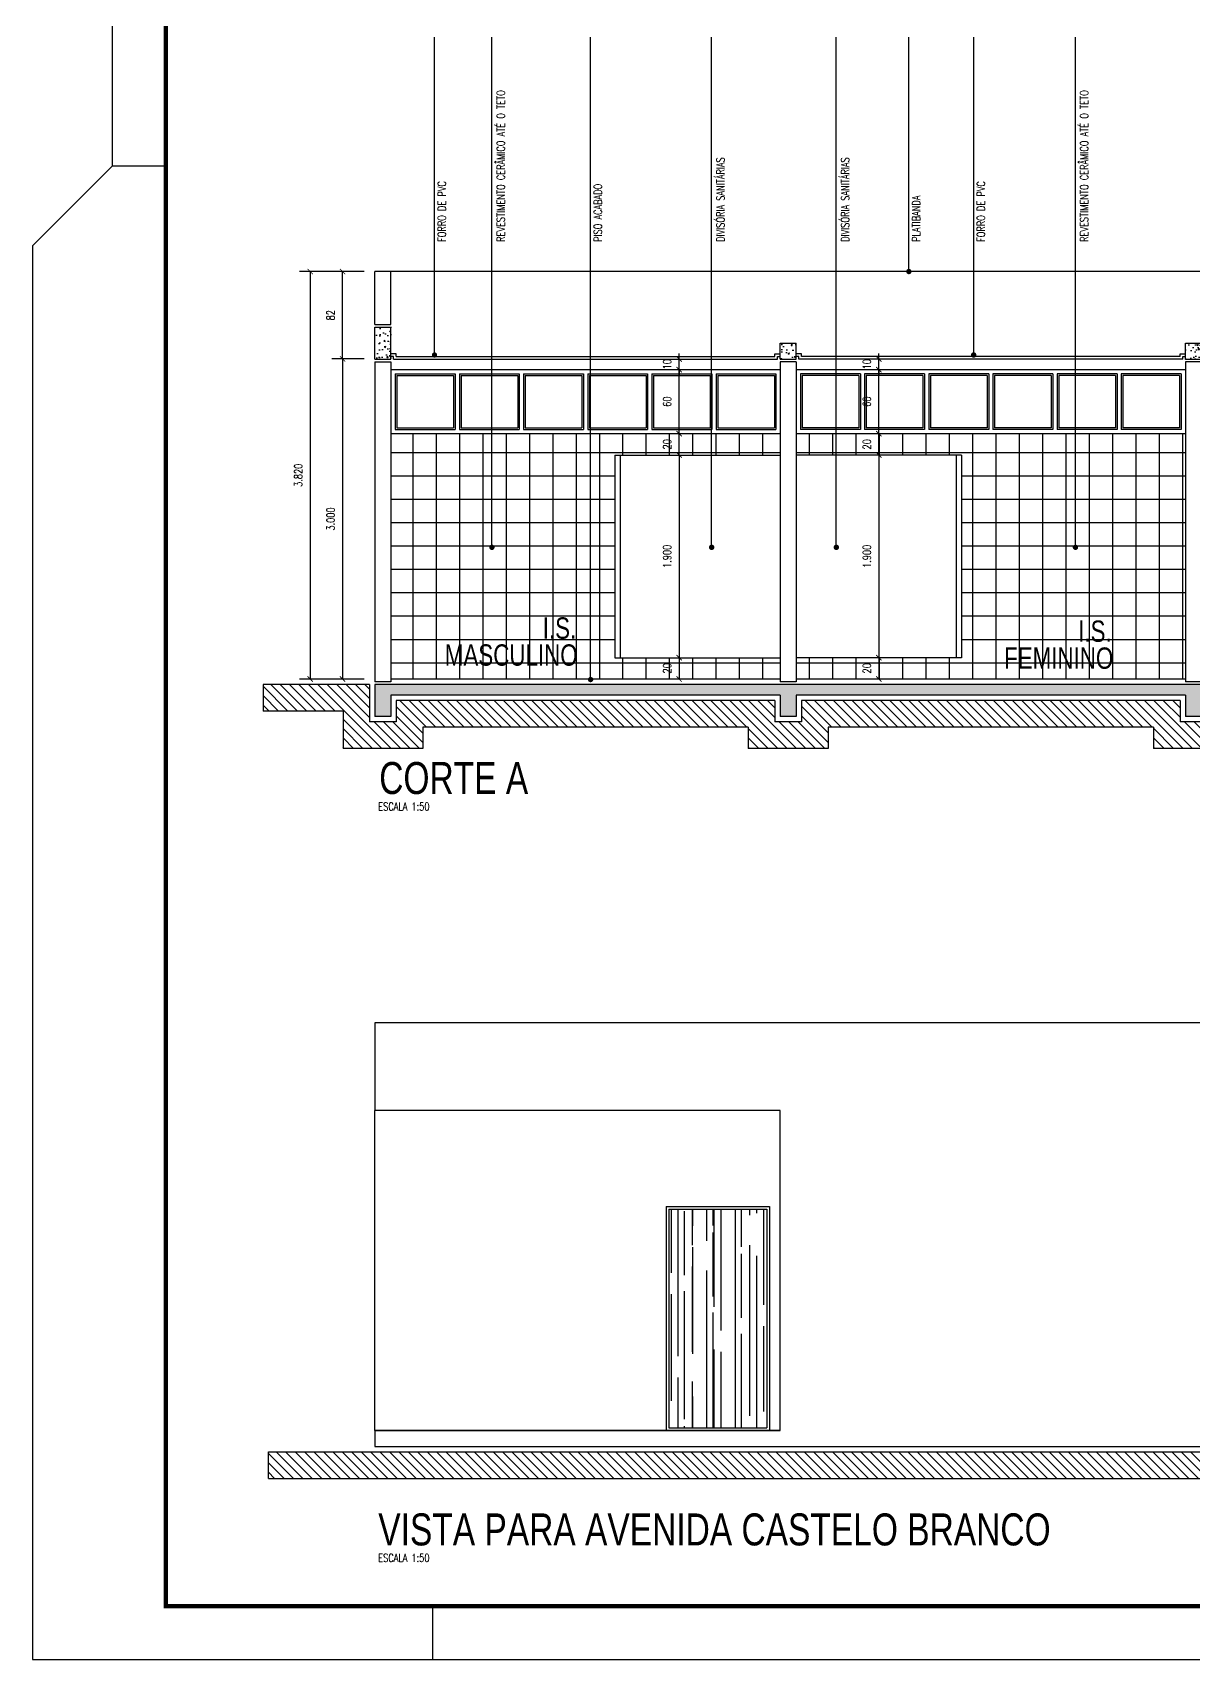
# Model space of a CAD drawing. Extents: x 231.8 to 328.5, y 64.7 to 125.7.
# Drawn here: x 231.82 to 242.7, y 97.18 to 112.43 of the extents above; entities that cross this region are included whole.
import ezdxf

# ---------------------------------------------------------------- set-up
doc = ezdxf.new("R2010")
doc.units = 0
doc.header["$LTSCALE"] = 0.1
doc.header["$MEASUREMENT"] = 0
doc.header["$PDMODE"] = 3
doc.layers.get('0').update_dxf_attribs({"linetype": 'CONTINUOUS'})
doc.layers.get('DEFPOINTS').update_dxf_attribs({"linetype": 'CONTINUOUS'})
for name, color, linetype in [('ALVENARIA', 5, 'CONTINUOUS'), ('ATERRO', 250, 'CONTINUOUS'), ('CONTRAPISO', 64, 'CONTINUOUS'), ('CONTRAPISO1', 7, 'CONTINUOUS'), ('COTAS', 1, 'CONTINUOUS'), ('DIVISÓRIA', 3, 'CONTINUOUS'), ('ELEVAÇÃO', 70, 'CONTINUOUS'), ('ESQUADRIA', 250, 'CONTINUOUS'), ('FORRO_PVC', 251, 'CONTINUOUS'), ('INDIC', 1, 'CONTINUOUS'), ('PISO', 250, 'CONTINUOUS'), ('PISO1', 40, 'CONTINUOUS'), ('PORTA', 12, 'CONTINUOUS'), ('PRANCHA', 15, 'CONTINUOUS'), ('TEXTO_AMBIENTE', 250, 'CONTINUOUS'), ('TEXTO_PISO_ÁREA', 1, 'CONTINUOUS'), ('VIDRO', 140, 'CONTINUOUS'), ('VISTA_CORTE', 2, 'CONTINUOUS')]:
    doc.layers.add(name, color=color, linetype=linetype)
doc.styles.add('STYLE1', font='romans.shx', dxfattribs={"width": 0.75, "height": 0.075})
doc.styles.add('STYLE3', font='arial.ttf', dxfattribs={"width": 0.75, "height": 0.2})
doc.dimstyles.get("Standard").update_dxf_attribs({"dimtxt": 0.18, "dimasz": 0.18, "dimexe": 0.18, "dimexo": 0.0625, "dimgap": 0.09, "dimtad": 0, "dimtih": 1, "dimtoh": 1, "dimdec": 4, "dimzin": 0, "dimdsep": 46, "dimtxsty": 'Standard', "dimcen": 0.09, "dimadec": 0, "dimazin": 0, "dimtfac": 1, "dimtdec": 4, "dimtofl": 0, "dimtmove": 0, "dimatfit": 3, "dimfxl": 1, "dimtolj": 1, "dimtzin": 0, "dimarcsym": 0})
pattern_1 = [(90, (465.7295, 14.64419), (0.21875, 4e-17), []), (7e-15, (465.7295, 14.64419), (4e-17, -0.21875), [])]
pattern_2 = [(50, (0, 0), (0.143452037, -0.012550427), [0.015, -0.165]), (355, (0, 0), (-0.02775027, 0.15043843), [0.012, -0.132]), (100.4514, (0.01195, -0.00105), (0.115701876, 0.13788791), [0.01274804, -0.14022842]), (46.1842, (0, 0.04), (0.21344821, -0.0331038), [0.0225, -0.2475]), (96.6356, (0.01779, 0.03724), (0.18693254, 0.19482357), [0.01912206, -0.2103426]), (351.1842, (0, 0.04), (0.18693239, 0.19482372), [0.018, -0.198]), (21, (0.02, 0.03), (0.11938141, -0.08052378), [0.015, -0.165]), (326, (0.02, 0.03), (0.04866307, 0.14503001), [0.012, -0.132]), (71.4514, (0.02995, 0.02329), (0.168044526, 0.0645061), [0.01274804, -0.14022842]), (37.5, (0, 0), (0.002431971, 0.066578771), [0, -0.1304, 0, -0.134, 0, -0.1325]), (7.5, (0, 0), (0.052613907, 0.078882342), [0, -0.0764, 0, -0.1274, 0, -0.0505]), (327.5, (-0.0446, 0), (0.106764487, -0.004510974), [0, -0.05, 0, -0.156, 0, -0.207]), (317.5, (-0.0646, 0), (0.116637234, 0.020020996), [0, -0.065, 0, -0.1036, 0, -0.147])]

# ---------------------------------------------------------------- blocks, each defined once
blk = doc.blocks.new('_ARCHTICK')
at = {"color": 0, "linetype": 'ByBlock', "const_width": 0.15}
blk.add_lwpolyline([(-0.5, -0.5), (0.5, 0.5)], dxfattribs=at)
blk = doc.blocks.new('*D60')
at = {"color": 1, "linetype": 'ByBlock'}
for p, q in [((234.929, 110.186), (234.322, 110.186)), ((234.422, 110.186), (234.422, 106.366)), ((234.929, 106.366), (234.322, 106.366))]:
    blk.add_line(p, q, dxfattribs=at)
at = {"layer": 'DEFPOINTS', "color": 0, "linetype": 'ByBlock'}
for p in [(235.029, 110.186), (234.422, 106.366), (235.029, 106.366)]:
    blk.add_point(p, dxfattribs=at)
at = {"color": 1, "linetype": 'ByBlock', "xscale": 0.05, "yscale": 0.05, "zscale": 0.05}
for p, rotation in [((234.422, 110.186), 90), ((234.422, 106.366), 270)]:
    blk.add_blockref('_ARCHTICK', p, dxfattribs=dict(at, rotation=rotation))
at = {"color": 60, "linetype": 'ByBlock', "insert": (234.31, 108.276), "char_height": 0.075, "attachment_point": 5, "rotation": 90, "style": 'STYLE1'}
blk.add_mtext('\\A1;3.820', dxfattribs=at)
blk = doc.blocks.new('*D62')
at = {"color": 1, "linetype": 'ByBlock'}
for p, q in [((234.929, 110.186), (234.625, 110.186)), ((234.725, 109.366), (234.725, 110.186)), ((234.929, 109.366), (234.625, 109.366))]:
    blk.add_line(p, q, dxfattribs=at)
at = {"layer": 'DEFPOINTS', "color": 0, "linetype": 'ByBlock'}
for p in [(234.725, 110.186), (235.029, 110.186), (235.029, 109.366)]:
    blk.add_point(p, dxfattribs=at)
at = {"color": 1, "linetype": 'ByBlock', "xscale": 0.05, "yscale": 0.05, "zscale": 0.05}
for p, rotation in [((234.725, 110.186), 90), ((234.725, 109.366), 270)]:
    blk.add_blockref('_ARCHTICK', p, dxfattribs=dict(at, rotation=rotation))
at = {"color": 60, "linetype": 'ByBlock', "insert": (234.613, 109.776), "char_height": 0.075, "attachment_point": 5, "rotation": 90, "style": 'STYLE1'}
blk.add_mtext('\\A1;82', dxfattribs=at)
blk = doc.blocks.new('*D83')
at = {"color": 1, "linetype": 'ByBlock'}
for p, q in [((234.929, 109.366), (234.625, 109.366)), ((234.725, 109.366), (234.725, 106.366)), ((234.929, 106.366), (234.625, 106.366))]:
    blk.add_line(p, q, dxfattribs=at)
at = {"layer": 'DEFPOINTS', "color": 0, "linetype": 'ByBlock'}
for p in [(235.029, 109.366), (234.725, 106.366), (235.029, 106.366)]:
    blk.add_point(p, dxfattribs=at)
at = {"color": 1, "linetype": 'ByBlock', "xscale": 0.05, "yscale": 0.05, "zscale": 0.05}
for p, rotation in [((234.725, 109.366), 90), ((234.725, 106.366), 270)]:
    blk.add_blockref('_ARCHTICK', p, dxfattribs=dict(at, rotation=rotation))
at = {"color": 60, "linetype": 'ByBlock', "insert": (234.613, 107.866), "char_height": 0.075, "attachment_point": 5, "rotation": 90, "style": 'STYLE1'}
blk.add_mtext('\\A1;3.000', dxfattribs=at)
blk = doc.blocks.new('*D82')
at = {"color": 1, "linetype": 'ByBlock'}
for p, q in [((237.881, 109.366), (237.881, 109.416)), ((237.881, 109.266), (237.881, 109.366)), ((237.881, 109.266), (237.881, 109.216))]:
    blk.add_line(p, q, dxfattribs=at)
at = {"layer": 'DEFPOINTS', "color": 0, "linetype": 'ByBlock'}
for p in [(237.881, 109.366), (237.881, 109.366), (237.881, 109.266)]:
    blk.add_point(p, dxfattribs=at)
at = {"color": 1, "linetype": 'ByBlock', "xscale": 0.05, "yscale": 0.05, "zscale": 0.05}
for p, rotation in [((237.881, 109.366), 270), ((237.881, 109.266), 90)]:
    blk.add_blockref('_ARCHTICK', p, dxfattribs=dict(at, rotation=rotation))
at = {"color": 60, "linetype": 'ByBlock', "insert": (237.768, 109.316), "char_height": 0.075, "attachment_point": 5, "rotation": 90, "style": 'STYLE1'}
blk.add_mtext('\\A1;10', dxfattribs=at)
blk = doc.blocks.new('*D81')
at = {"color": 1, "linetype": 'ByBlock'}
blk.add_line((237.881, 108.666), (237.881, 109.266), dxfattribs=at)
at = {"layer": 'DEFPOINTS', "color": 0, "linetype": 'ByBlock'}
for p in [(237.881, 109.266), (237.881, 109.266), (237.881, 108.666)]:
    blk.add_point(p, dxfattribs=at)
at = {"color": 1, "linetype": 'ByBlock', "xscale": 0.05, "yscale": 0.05, "zscale": 0.05}
for p, rotation in [((237.881, 109.266), 90), ((237.881, 108.666), 270)]:
    blk.add_blockref('_ARCHTICK', p, dxfattribs=dict(at, rotation=rotation))
at = {"color": 60, "linetype": 'ByBlock', "insert": (237.768, 108.966), "char_height": 0.075, "attachment_point": 5, "rotation": 90, "style": 'STYLE1'}
blk.add_mtext('\\A1;60', dxfattribs=at)
blk = doc.blocks.new('*D80')
at = {"color": 1, "linetype": 'ByBlock'}
blk.add_line((237.881, 108.466), (237.881, 108.666), dxfattribs=at)
at = {"layer": 'DEFPOINTS', "color": 0, "linetype": 'ByBlock'}
for p in [(237.881, 108.666), (237.881, 108.666), (237.881, 108.466)]:
    blk.add_point(p, dxfattribs=at)
at = {"color": 1, "linetype": 'ByBlock', "xscale": 0.05, "yscale": 0.05, "zscale": 0.05}
for p, rotation in [((237.881, 108.666), 90), ((237.881, 108.466), 270)]:
    blk.add_blockref('_ARCHTICK', p, dxfattribs=dict(at, rotation=rotation))
at = {"color": 60, "linetype": 'ByBlock', "insert": (237.768, 108.566), "char_height": 0.075, "attachment_point": 5, "rotation": 90, "style": 'STYLE1'}
blk.add_mtext('\\A1;20', dxfattribs=at)
blk = doc.blocks.new('*D76')
at = {"color": 1, "linetype": 'ByBlock'}
blk.add_line((237.881, 106.566), (237.881, 106.366), dxfattribs=at)
at = {"layer": 'DEFPOINTS', "color": 0, "linetype": 'ByBlock'}
for p in [(237.881, 106.566), (237.881, 106.366), (237.881, 106.366)]:
    blk.add_point(p, dxfattribs=at)
at = {"color": 1, "linetype": 'ByBlock', "xscale": 0.05, "yscale": 0.05, "zscale": 0.05}
for p, rotation in [((237.881, 106.566), 90), ((237.881, 106.366), 270)]:
    blk.add_blockref('_ARCHTICK', p, dxfattribs=dict(at, rotation=rotation))
at = {"color": 60, "linetype": 'ByBlock', "insert": (237.768, 106.466), "char_height": 0.075, "attachment_point": 5, "rotation": 90, "style": 'STYLE1'}
blk.add_mtext('\\A1;20', dxfattribs=at)
blk = doc.blocks.new('*D74')
at = {"color": 1, "linetype": 'ByBlock'}
blk.add_line((237.881, 108.466), (237.881, 106.566), dxfattribs=at)
at = {"layer": 'DEFPOINTS', "color": 0, "linetype": 'ByBlock'}
for p in [(237.881, 108.466), (237.881, 106.566), (237.881, 106.566)]:
    blk.add_point(p, dxfattribs=at)
at = {"color": 1, "linetype": 'ByBlock', "xscale": 0.05, "yscale": 0.05, "zscale": 0.05}
for p, rotation in [((237.881, 108.466), 90), ((237.881, 106.566), 270)]:
    blk.add_blockref('_ARCHTICK', p, dxfattribs=dict(at, rotation=rotation))
at = {"color": 60, "linetype": 'ByBlock', "insert": (237.768, 107.516), "char_height": 0.075, "attachment_point": 5, "rotation": 90, "style": 'STYLE1'}
blk.add_mtext('\\A1;1.900', dxfattribs=at)
blk = doc.blocks.new('*D79')
at = {"color": 1, "linetype": 'ByBlock'}
for p, q in [((239.754, 109.366), (239.754, 109.416)), ((239.754, 109.266), (239.754, 109.366)), ((239.754, 109.266), (239.754, 109.216))]:
    blk.add_line(p, q, dxfattribs=at)
at = {"layer": 'DEFPOINTS', "color": 0, "linetype": 'ByBlock'}
for p in [(239.754, 109.366), (239.754, 109.366), (239.754, 109.266)]:
    blk.add_point(p, dxfattribs=at)
at = {"color": 1, "linetype": 'ByBlock', "xscale": 0.05, "yscale": 0.05, "zscale": 0.05}
for p, rotation in [((239.754, 109.366), 270), ((239.754, 109.266), 90)]:
    blk.add_blockref('_ARCHTICK', p, dxfattribs=dict(at, rotation=rotation))
at = {"color": 60, "linetype": 'ByBlock', "insert": (239.642, 109.316), "char_height": 0.075, "attachment_point": 5, "rotation": 90, "style": 'STYLE1'}
blk.add_mtext('\\A1;10', dxfattribs=at)
blk = doc.blocks.new('*D78')
at = {"color": 1, "linetype": 'ByBlock'}
blk.add_line((239.754, 108.666), (239.754, 109.266), dxfattribs=at)
at = {"layer": 'DEFPOINTS', "color": 0, "linetype": 'ByBlock'}
for p in [(239.754, 109.266), (239.754, 109.266), (239.754, 108.666)]:
    blk.add_point(p, dxfattribs=at)
at = {"color": 1, "linetype": 'ByBlock', "xscale": 0.05, "yscale": 0.05, "zscale": 0.05}
for p, rotation in [((239.754, 109.266), 90), ((239.754, 108.666), 270)]:
    blk.add_blockref('_ARCHTICK', p, dxfattribs=dict(at, rotation=rotation))
at = {"color": 60, "linetype": 'ByBlock', "insert": (239.642, 108.966), "char_height": 0.075, "attachment_point": 5, "rotation": 90, "style": 'STYLE1'}
blk.add_mtext('\\A1;60', dxfattribs=at)
blk = doc.blocks.new('*D77')
at = {"color": 1, "linetype": 'ByBlock'}
blk.add_line((239.754, 108.466), (239.754, 108.666), dxfattribs=at)
at = {"layer": 'DEFPOINTS', "color": 0, "linetype": 'ByBlock'}
for p in [(239.754, 108.666), (239.754, 108.666), (239.754, 108.466)]:
    blk.add_point(p, dxfattribs=at)
at = {"color": 1, "linetype": 'ByBlock', "xscale": 0.05, "yscale": 0.05, "zscale": 0.05}
for p, rotation in [((239.754, 108.666), 90), ((239.754, 108.466), 270)]:
    blk.add_blockref('_ARCHTICK', p, dxfattribs=dict(at, rotation=rotation))
at = {"color": 60, "linetype": 'ByBlock', "insert": (239.642, 108.566), "char_height": 0.075, "attachment_point": 5, "rotation": 90, "style": 'STYLE1'}
blk.add_mtext('\\A1;20', dxfattribs=at)
blk = doc.blocks.new('*D75')
at = {"color": 1, "linetype": 'ByBlock'}
blk.add_line((239.754, 106.566), (239.754, 106.366), dxfattribs=at)
at = {"layer": 'DEFPOINTS', "color": 0, "linetype": 'ByBlock'}
for p in [(239.754, 106.566), (239.754, 106.366), (239.754, 106.366)]:
    blk.add_point(p, dxfattribs=at)
at = {"color": 1, "linetype": 'ByBlock', "xscale": 0.05, "yscale": 0.05, "zscale": 0.05}
for p, rotation in [((239.754, 106.566), 90), ((239.754, 106.366), 270)]:
    blk.add_blockref('_ARCHTICK', p, dxfattribs=dict(at, rotation=rotation))
at = {"color": 60, "linetype": 'ByBlock', "insert": (239.642, 106.466), "char_height": 0.075, "attachment_point": 5, "rotation": 90, "style": 'STYLE1'}
blk.add_mtext('\\A1;20', dxfattribs=at)
blk = doc.blocks.new('*D73')
at = {"color": 1, "linetype": 'ByBlock'}
blk.add_line((239.754, 108.466), (239.754, 106.566), dxfattribs=at)
at = {"layer": 'DEFPOINTS', "color": 0, "linetype": 'ByBlock'}
for p in [(239.754, 108.466), (239.754, 106.566), (239.754, 106.566)]:
    blk.add_point(p, dxfattribs=at)
at = {"color": 1, "linetype": 'ByBlock', "xscale": 0.05, "yscale": 0.05, "zscale": 0.05}
for p, rotation in [((239.754, 108.466), 90), ((239.754, 106.566), 270)]:
    blk.add_blockref('_ARCHTICK', p, dxfattribs=dict(at, rotation=rotation))
at = {"color": 60, "linetype": 'ByBlock', "insert": (239.642, 107.516), "char_height": 0.075, "attachment_point": 5, "rotation": 90, "style": 'STYLE1'}
blk.add_mtext('\\A1;1.900', dxfattribs=at)

msp = doc.modelspace()

# ---------------------------------------------------------------- hatches: boundary and pattern name
at = {"layer": 'ATERRO'}
h = msp.add_hatch(dxfattribs=at)
h.set_pattern_fill('ANSI31', color=256, scale=0.5, style=0)
h.set_pattern_definition([(135, (465.729507, 14.644185), (0.044194174, 0.044194174), [])])
h.paths.add_polyline_path([(242.3291, 105.9155), (239.2791, 105.9155), (239.2791, 105.7155), (238.5291, 105.7155), (238.5291, 105.9155), (235.4791, 105.9155), (235.4791, 105.7155), (234.7291, 105.7155), (234.7291, 106.0655), (233.9791, 106.0655), (233.9791, 106.3155), (234.9791, 106.3155), (234.9791, 105.9655), (235.2291, 105.9655), (235.2291, 106.1655), (238.7791, 106.1655), (238.7791, 105.9655), (239.0291, 105.9655), (239.0291, 106.1655), (242.5791, 106.1655), (242.5791, 105.9655), (242.8291, 105.9655), (242.8291, 106.1655), (245.5791, 106.1655), (245.5791, 105.9655), (245.8291, 105.9655), (245.8291, 106.1655), (248.5791, 106.1655), (248.5791, 105.9655), (248.8291, 105.9655), (248.8291, 106.1655), (251.5791, 106.1655), (251.5791, 105.9655), (251.8291, 105.9655), (251.8291, 106.3155), (252.8291, 106.3155), (252.8291, 106.0655), (252.0791, 106.0655), (252.0791, 105.7155), (251.3291, 105.7155), (251.3291, 105.9155), (249.0791, 105.9155), (249.0791, 105.7155), (248.3291, 105.7155), (248.3291, 105.9155), (246.0791, 105.9155), (246.0791, 105.7155), (245.3291, 105.7155), (245.3291, 105.9155), (243.0791, 105.9155), (243.0791, 105.7155), (242.3291, 105.7155)])
h = msp.add_hatch(dxfattribs=at)
h.set_pattern_fill('ANSI31', color=256, scale=0.5, style=0)
h.set_pattern_definition([(135, (462.47073, 15.976734), (0.044194174, 0.044194174), [])])
h.paths.add_polyline_path([(234.0291, 99.1225), (234.0291, 98.8725), (252.7791, 98.8725), (252.7791, 99.1225)])
at = {"layer": 'CONTRAPISO1'}
h = msp.add_hatch(dxfattribs=at)
h.set_pattern_fill('AR-CONC', color=256, scale=0.02, style=0)
h.set_pattern_definition(pattern_2)
h.paths.add_polyline_path([(235.1791, 109.6655), (235.0291, 109.6655), (235.0291, 109.3655), (235.1791, 109.3655)])
h = msp.add_hatch(dxfattribs=at)
h.set_pattern_fill('AR-CONC', color=256, scale=0.02, style=0)
h.set_pattern_definition(pattern_2)
h.paths.add_polyline_path([(238.9791, 109.5155), (238.8291, 109.5155), (238.8291, 109.3655), (238.9791, 109.3655)])
h = msp.add_hatch(dxfattribs=at)
h.set_pattern_fill('AR-CONC', color=256, scale=0.02, style=0)
h.set_pattern_definition(pattern_2)
h.paths.add_polyline_path([(242.7791, 109.5155), (242.6291, 109.5155), (242.6291, 109.3655), (242.7791, 109.3655)])
h = msp.add_hatch(dxfattribs=at)
h.set_pattern_fill('AR-CONC', color=256, scale=0.02, style=0)
h.set_pattern_definition([(130, (465.72951, 14.64419), (-0.143452037, -0.012550427), [0.015, -0.165]), (185, (465.7295, 14.64419), (0.02775027, 0.15043843), [0.012, -0.132]), (79.5486, (465.71755, 14.64314), (-0.11570188, 0.13788791), [0.01274804, -0.14022842]), (133.8158, (465.7295, 14.68419), (-0.21344821, -0.0331038), [0.0225, -0.2475]), (83.3644, (465.71172, 14.68143), (-0.18693254, 0.19482357), [0.01912206, -0.2103426]), (188.8158, (465.7295, 14.68419), (-0.18693239, 0.19482372), [0.018, -0.198]), (159, (465.70951, 14.67419), (-0.11938141, -0.08052378), [0.015, -0.165]), (214, (465.7095, 14.67419), (-0.04866307, 0.14503001), [0.012, -0.132]), (108.5486, (465.69956, 14.66747), (-0.168044526, 0.0645061), [0.01274804, -0.14022842]), (142.5, (465.729507, 14.644185), (-0.002431971, 0.066578771), [0, -0.1304, 0, -0.134, 0, -0.1325]), (172.5, (465.72951, 14.644185), (-0.052613907, 0.078882342), [0, -0.0764, 0, -0.1274, 0, -0.0505]), (212.5, (465.774107, 14.644185), (-0.106764487, -0.004510974), [0, -0.05, 0, -0.156, 0, -0.207]), (222.5, (465.79411, 14.644185), (-0.116637234, 0.020020996), [0, -0.065, 0, -0.1036, 0, -0.147])])
h.paths.add_polyline_path([(242.6291, 106.2155), (238.9791, 106.2155), (238.9791, 106.0155), (238.8291, 106.0155), (238.8291, 106.2155), (235.1791, 106.2155), (235.1791, 106.0155), (235.0291, 106.0155), (235.0291, 106.3155), (243.4041, 106.3155), (243.4041, 106.2155), (242.7791, 106.2155), (242.7791, 106.0155), (242.6291, 106.0155)])
at = {"layer": 'PISO1'}
h = msp.add_hatch(dxfattribs=at)
h.set_pattern_fill('ANSI37', color=256, scale=1.75, angle=45, style=0)
h.set_pattern_definition(pattern_1)
h.paths.add_polyline_path([(235.1791, 108.6655), (238.8291, 108.6655), (238.8291, 108.4655), (237.2791, 108.4655), (237.2791, 106.5655), (238.8291, 106.5655), (238.8291, 106.3655), (235.1791, 106.3655)])
h.paths.add_polyline_path([(236.989, 106.6511), (236.5565, 106.6511), (236.5565, 106.9613), (236.989, 106.9613)], flags=24)
h.paths.add_polyline_path([(236.993, 106.3983), (235.6425, 106.3983), (235.6425, 106.7087), (236.993, 106.7087)], flags=24)
h = msp.add_hatch(dxfattribs=at)
h.set_pattern_fill('ANSI37', color=256, scale=1.75, angle=45, style=0)
h.set_pattern_definition(pattern_1)
h.paths.add_polyline_path([(240.5291, 108.4655), (238.9791, 108.4655), (238.9791, 108.6655), (242.6291, 108.6655), (242.6291, 106.3655), (238.9791, 106.3655), (238.9791, 106.5655), (240.5291, 106.5655)])
h.paths.add_polyline_path([(242.0104, 106.6356), (241.5779, 106.6356), (241.5779, 106.9458), (242.0104, 106.9458)], flags=24)
h.paths.add_polyline_path([(242.0127, 106.3828), (240.8852, 106.3828), (240.8852, 106.6932), (242.0127, 106.6932)], flags=24)
at = {"layer": 'PORTA'}
h = msp.add_hatch(dxfattribs=at)
h.set_pattern_fill('AR-RROOF', color=256, scale=0.2, angle=90, style=0)
h.set_pattern_definition([(90, (486.8082, 0), (0.2, 0.44), [3, -0.4, 1, -0.2]), (90, (486.9082, 0.266), (0.266, -0.2), [0.6, -0.066, 1.2, -0.15]), (90, (486.9782, 0.1), (0.134, 1.04), [1.6, -0.28, 0.8, -0.2])])
h.paths.add_polyline_path([(237.7841, 101.3975), (238.7041, 101.3975), (238.7041, 99.3475), (237.7841, 99.3475)])

# ---------------------------------------------------------------- linework, layer by layer
at = {"layer": 'ALVENARIA'}
for p, q in [((235.0291, 109.6905), (235.0291, 110.1855)), ((235.1791, 110.1855), (235.0291, 110.1855)), ((235.1791, 109.6905), (235.1791, 110.1855)), ((235.0291, 109.6905), (235.1791, 109.6905)), ((235.0291, 109.3405), (235.1791, 109.3405)), ((235.0291, 109.3405), (235.0291, 106.3405)), ((235.1791, 109.3405), (235.1791, 106.3405)), ((238.8291, 109.3405), (238.8291, 106.3405)), ((238.9791, 109.3405), (238.8291, 109.3405)), ((238.9791, 109.3405), (238.9791, 106.3405)), ((242.7791, 109.3405), (242.6291, 109.3405)), ((242.6291, 109.3405), (242.6291, 106.3405)), ((235.1791, 106.3405), (235.0291, 106.3405)), ((238.9791, 106.3405), (238.8291, 106.3405)), ((242.7791, 106.3405), (242.6291, 106.3405))]:
    msp.add_line(p, q, dxfattribs=at)
at = {"layer": 'ATERRO'}
for p, q in [((234.9791, 106.3155), (233.9791, 106.3155)), ((233.9791, 106.3155), (233.9791, 106.0655)), ((234.9791, 106.3155), (234.9791, 105.9655)), ((235.2291, 106.1655), (235.2291, 105.9655)), ((238.7791, 106.1655), (235.2291, 106.1655)), ((238.7791, 106.1655), (238.7791, 105.9655)), ((239.0291, 106.1655), (239.0291, 105.9655)), ((242.5791, 106.1655), (239.0291, 106.1655)), ((242.5791, 106.1655), (242.5791, 105.9655)), ((234.7291, 106.0655), (233.9791, 106.0655)), ((234.7291, 106.0655), (234.7291, 105.7155)), ((235.2291, 105.9655), (234.9791, 105.9655)), ((235.4791, 105.9155), (235.4791, 105.7155)), ((238.5291, 105.9155), (235.4791, 105.9155)), ((238.5291, 105.9155), (238.5291, 105.7155)), ((239.0291, 105.9655), (238.7791, 105.9655)), ((239.2791, 105.9155), (239.2791, 105.7155)), ((242.3291, 105.9155), (239.2791, 105.9155)), ((242.3291, 105.9155), (242.3291, 105.7155)), ((242.8291, 105.9655), (242.5791, 105.9655)), ((235.4791, 105.7155), (234.7291, 105.7155)), ((239.2791, 105.7155), (238.5291, 105.7155)), ((243.0791, 105.7155), (242.3291, 105.7155)), ((234.0291, 99.1225), (252.7791, 99.1225)), ((234.0291, 98.8725), (234.0291, 99.1225)), ((234.0291, 98.8725), (252.7791, 98.8725))]:
    msp.add_line(p, q, dxfattribs=at)
at = {"layer": 'CONTRAPISO'}
for p, q in [((235.0291, 109.6655), (235.1791, 109.6655)), ((235.0291, 109.3655), (235.0291, 109.6655)), ((235.1791, 109.3655), (235.1791, 109.6655)), ((238.8291, 109.3655), (238.8291, 109.5155)), ((238.8291, 109.5155), (238.9791, 109.5155)), ((238.9791, 109.3655), (238.9791, 109.5155)), ((242.6291, 109.5155), (242.7791, 109.5155)), ((242.6291, 109.3655), (242.6291, 109.5155)), ((235.0291, 109.3655), (235.1791, 109.3655)), ((238.8291, 109.3655), (238.9791, 109.3655)), ((242.6291, 109.3655), (242.7791, 109.3655)), ((235.0291, 106.3155), (235.0291, 106.0155)), ((251.7791, 106.3155), (235.0291, 106.3155)), ((238.8291, 106.2155), (235.1791, 106.2155)), ((235.1791, 106.2155), (235.1791, 106.0155)), ((238.8291, 106.2155), (238.8291, 106.0155)), ((242.6291, 106.2155), (238.9791, 106.2155)), ((238.9791, 106.2155), (238.9791, 106.0155)), ((242.6291, 106.2155), (242.6291, 106.0155)), ((235.1791, 106.0155), (235.0291, 106.0155)), ((238.9791, 106.0155), (238.8291, 106.0155)), ((242.7791, 106.0155), (242.6291, 106.0155))]:
    msp.add_line(p, q, dxfattribs=at)
at = {"layer": 'DIVISÓRIA'}
for p, q in [((237.2791, 108.4655), (237.2791, 106.5655)), ((237.2791, 108.4655), (238.8291, 108.4655)), ((237.3291, 108.4655), (237.3291, 106.5655)), ((240.5291, 108.4655), (238.9791, 108.4655)), ((240.4791, 108.4655), (240.4791, 106.5655)), ((240.5291, 108.4655), (240.5291, 106.5655)), ((237.2791, 106.5655), (238.8291, 106.5655)), ((240.5291, 106.5655), (238.9791, 106.5655))]:
    msp.add_line(p, q, dxfattribs=at)
at = {"layer": 'ELEVAÇÃO'}
for p, q in [((235.0291, 103.1425), (235.0291, 102.3225)), ((251.7791, 103.1425), (235.0291, 103.1425)), ((235.0291, 99.3225), (235.0291, 102.3225)), ((238.8291, 102.3225), (235.0291, 102.3225)), ((238.8291, 99.3225), (238.8291, 102.3225)), ((237.7591, 101.4225), (238.7291, 101.4225)), ((237.7591, 101.4225), (237.7591, 99.3225)), ((238.7291, 101.4225), (238.7291, 99.3225)), ((235.0291, 99.3225), (235.0291, 99.1725)), ((235.0291, 99.3225), (238.8291, 99.3225)), ((238.8291, 99.3225), (235.0291, 99.3225)), ((235.0291, 99.1725), (251.7791, 99.1725))]:
    msp.add_line(p, q, dxfattribs=at)
at = {"layer": 'ESQUADRIA'}
for p, q in [((235.2191, 109.2255), (235.2191, 108.7055)), ((235.2191, 109.2255), (235.7808, 109.2255)), ((235.7808, 109.2255), (235.7808, 108.7055)), ((235.8208, 109.2255), (236.3824, 109.2255)), ((235.8208, 109.2255), (235.8208, 108.7055)), ((236.3824, 109.2255), (236.3824, 108.7055)), ((236.4224, 109.2255), (236.4224, 108.7055)), ((236.4224, 109.2255), (236.9841, 109.2255)), ((236.9841, 109.2255), (236.9841, 108.7055)), ((237.0241, 109.2255), (237.0241, 108.7055)), ((237.0241, 109.2255), (237.5858, 109.2255)), ((237.5858, 109.2255), (237.5858, 108.7055)), ((237.6258, 109.2255), (237.6258, 108.7055)), ((237.6258, 109.2255), (238.1874, 109.2255)), ((238.1874, 109.2255), (238.1874, 108.7055)), ((238.2274, 109.2255), (238.2274, 108.7055)), ((238.2274, 109.2255), (238.7891, 109.2255)), ((238.7891, 109.2255), (238.7891, 108.7055)), ((239.5808, 109.2255), (239.0191, 109.2255)), ((239.0191, 109.2255), (239.0191, 108.7055)), ((239.5808, 109.2255), (239.5808, 108.7055)), ((240.1824, 109.2255), (239.6208, 109.2255)), ((239.6208, 109.2255), (239.6208, 108.7055)), ((240.1824, 109.2255), (240.1824, 108.7055)), ((240.7841, 109.2255), (240.2224, 109.2255)), ((240.2224, 109.2255), (240.2224, 108.7055)), ((240.7841, 109.2255), (240.7841, 108.7055)), ((241.3858, 109.2255), (240.8241, 109.2255)), ((240.8241, 109.2255), (240.8241, 108.7055)), ((241.3858, 109.2255), (241.3858, 108.7055)), ((241.9874, 109.2255), (241.4258, 109.2255)), ((241.4258, 109.2255), (241.4258, 108.7055)), ((241.9874, 109.2255), (241.9874, 108.7055)), ((242.0274, 109.2255), (242.0274, 108.7055)), ((242.5891, 109.2255), (242.0274, 109.2255)), ((242.5891, 109.2255), (242.5891, 108.7055)), ((235.2191, 108.7055), (235.7808, 108.7055)), ((235.8208, 108.7055), (236.3824, 108.7055)), ((236.4224, 108.7055), (236.9841, 108.7055)), ((237.0241, 108.7055), (237.5858, 108.7055)), ((237.6258, 108.7055), (238.1874, 108.7055)), ((238.2274, 108.7055), (238.7891, 108.7055)), ((239.5808, 108.7055), (239.0191, 108.7055)), ((240.1824, 108.7055), (239.6208, 108.7055)), ((240.7841, 108.7055), (240.2224, 108.7055)), ((241.3858, 108.7055), (240.8241, 108.7055)), ((241.9874, 108.7055), (241.4258, 108.7055)), ((242.5891, 108.7055), (242.0274, 108.7055))]:
    msp.add_line(p, q, dxfattribs=at)
at = {"layer": 'FORRO_PVC'}
for p, q in [((235.2291, 109.4155), (235.1791, 109.4155)), ((235.2041, 109.3905), (235.1791, 109.3905)), ((235.2041, 109.3655), (235.2041, 109.3905)), ((235.2041, 109.3655), (238.8041, 109.3655)), ((235.2291, 109.3905), (235.2291, 109.4155)), ((235.2291, 109.3905), (238.7791, 109.3905)), ((238.7791, 109.4155), (238.8291, 109.4155)), ((238.7791, 109.3905), (238.7791, 109.4155)), ((238.8041, 109.3905), (238.8291, 109.3905)), ((238.8041, 109.3655), (238.8041, 109.3905)), ((239.0291, 109.4155), (238.9791, 109.4155)), ((239.0041, 109.3905), (238.9791, 109.3905)), ((239.0041, 109.3655), (239.0041, 109.3905)), ((242.6041, 109.3655), (239.0041, 109.3655)), ((239.0291, 109.3905), (239.0291, 109.4155)), ((242.5791, 109.3905), (239.0291, 109.3905)), ((242.5791, 109.3905), (242.5791, 109.4155)), ((242.5791, 109.4155), (242.6291, 109.4155)), ((242.6041, 109.3655), (242.6041, 109.3905)), ((242.6041, 109.3905), (242.6291, 109.3905))]:
    msp.add_line(p, q, dxfattribs=at)
at = {"layer": 'INDIC'}
for p, q in [((235.5871, 109.403), (235.5871, 112.3814)), ((236.1256, 107.6004), (236.1256, 112.3814)), ((237.0508, 106.361), (237.0508, 112.3814)), ((238.1859, 107.6004), (238.1859, 112.3814)), ((239.355, 107.6004), (239.355, 112.3814)), ((240.0353, 110.1855), (240.0353, 112.3814)), ((240.643, 109.403), (240.643, 112.3814)), ((241.5973, 107.6004), (241.5973, 112.3814))]:
    msp.add_line(p, q, dxfattribs=at)
at = {"layer": 'INDIC', "const_width": 0.025}
for points in [[(240.0478, 110.1855, -1), (240.0228, 110.1855, -1)], [(235.5996, 109.403, -1), (235.5746, 109.403, -1)], [(240.6555, 109.403, -1), (240.6305, 109.403, -1)], [(236.1381, 107.6004, -1), (236.1131, 107.6004, -1)], [(238.1984, 107.6004, -1), (238.1734, 107.6004, -1)], [(239.3675, 107.6004, -1), (239.3425, 107.6004, -1)], [(241.6098, 107.6004, -1), (241.5848, 107.6004, -1)], [(237.0633, 106.361, -1), (237.0383, 106.361, -1)]]:
    msp.add_lwpolyline(points, format="xyb", close=True, dxfattribs=at)
at = {"layer": 'PISO'}
for p, q in [((238.8291, 106.3655), (235.1791, 106.3655)), ((242.6291, 106.3655), (238.9791, 106.3655))]:
    msp.add_line(p, q, dxfattribs=at)
at = {"layer": 'PORTA'}
for p, q in [((237.7841, 101.3975), (237.7841, 99.3475)), ((237.7841, 101.3975), (238.7041, 101.3975)), ((238.7041, 101.3975), (238.7041, 99.3475)), ((237.7841, 99.3475), (238.7041, 99.3475))]:
    msp.add_line(p, q, dxfattribs=at)
at = {"layer": 'PRANCHA', "color": 250}
for p, q in [((232.5677, 111.1761), (232.5677, 125.6761)), ((231.8177, 110.4261), (232.5677, 111.1761)), ((232.5677, 111.1761), (233.0677, 111.1761)), ((231.8177, 110.4261), (231.8177, 97.1761)), ((235.5677, 97.6761), (235.5677, 97.1761)), ((231.8177, 97.1761), (273.5677, 97.1761))]:
    msp.add_line(p, q, dxfattribs=at)
at = {"layer": 'PRANCHA', "color": 250, "const_width": 0.04}
msp.add_lwpolyline([(273.0677, 125.1761), (233.0677, 125.1761), (233.0677, 97.6761), (273.0677, 97.6761), (273.0677, 125.1761)], dxfattribs=at)
at = {"layer": 'VIDRO'}
for p, q in [((235.2341, 109.2105), (235.2341, 108.7205)), ((235.2341, 109.2105), (235.7658, 109.2105)), ((235.7658, 109.2105), (235.7658, 108.7205)), ((235.8358, 109.2105), (236.3674, 109.2105)), ((235.8358, 109.2105), (235.8358, 108.7205)), ((236.3674, 109.2105), (236.3674, 108.7205)), ((236.4374, 109.2105), (236.4374, 108.7205)), ((236.4374, 109.2105), (236.9691, 109.2105)), ((236.9691, 109.2105), (236.9691, 108.7205)), ((237.0391, 109.2105), (237.0391, 108.7205)), ((237.0391, 109.2105), (237.5708, 109.2105)), ((237.5708, 109.2105), (237.5708, 108.7205)), ((237.6408, 109.2105), (237.6408, 108.7205)), ((237.6408, 109.2105), (238.1724, 109.2105)), ((238.1724, 109.2105), (238.1724, 108.7205)), ((238.2424, 109.2105), (238.2424, 108.7205)), ((238.2424, 109.2105), (238.7741, 109.2105)), ((238.7741, 109.2105), (238.7741, 108.7205)), ((239.5658, 109.2105), (239.0341, 109.2105)), ((239.0341, 109.2105), (239.0341, 108.7205)), ((239.5658, 109.2105), (239.5658, 108.7205)), ((240.1674, 109.2105), (239.6358, 109.2105)), ((239.6358, 109.2105), (239.6358, 108.7205)), ((240.1674, 109.2105), (240.1674, 108.7205)), ((240.7691, 109.2105), (240.2374, 109.2105)), ((240.2374, 109.2105), (240.2374, 108.7205)), ((240.7691, 109.2105), (240.7691, 108.7205)), ((241.3708, 109.2105), (240.8391, 109.2105)), ((240.8391, 109.2105), (240.8391, 108.7205)), ((241.3708, 109.2105), (241.3708, 108.7205)), ((241.4408, 109.2105), (241.4408, 108.7205)), ((241.9724, 109.2105), (241.4408, 109.2105)), ((241.9724, 109.2105), (241.9724, 108.7205)), ((242.0424, 109.2105), (242.0424, 108.7205)), ((242.5741, 109.2105), (242.0424, 109.2105)), ((242.5741, 109.2105), (242.5741, 108.7205)), ((235.2341, 108.7205), (235.7658, 108.7205)), ((235.8358, 108.7205), (236.3674, 108.7205)), ((236.4374, 108.7205), (236.9691, 108.7205)), ((237.0391, 108.7205), (237.5708, 108.7205)), ((237.6408, 108.7205), (238.1724, 108.7205)), ((238.2424, 108.7205), (238.7741, 108.7205)), ((239.5658, 108.7205), (239.0341, 108.7205)), ((240.1674, 108.7205), (239.6358, 108.7205)), ((240.7691, 108.7205), (240.2374, 108.7205)), ((241.3708, 108.7205), (240.8391, 108.7205)), ((241.9724, 108.7205), (241.4408, 108.7205)), ((242.5741, 108.7205), (242.0424, 108.7205))]:
    msp.add_line(p, q, dxfattribs=at)
at = {"layer": 'VISTA_CORTE'}
for p, q in [((251.6291, 110.1855), (235.1791, 110.1855)), ((238.8291, 109.2655), (235.1791, 109.2655)), ((242.6291, 109.2655), (238.9791, 109.2655)), ((238.8291, 108.6655), (235.1791, 108.6655)), ((242.6291, 108.6655), (238.9791, 108.6655))]:
    msp.add_line(p, q, dxfattribs=at)

# ---------------------------------------------------------------- texts
at = {"layer": 'TEXTO_AMBIENTE', "style": 'STYLE3', "width": 0.75}
for s, height, p in [('I.S.', 0.2, (236.6016, 106.7437)), ('I.S.', 0.2, (241.6229, 106.7147)), ('MASCULINO', 0.2, (235.6836, 106.491)), ('FEMININO', 0.2, (240.928, 106.462)), ('CORTE A', 0.3, (235.0688, 105.2881)), ('VISTA PARA AVENIDA CASTELO BRANCO', 0.3, (235.06, 98.2451))]:
    msp.add_text(s, height=height, dxfattribs=at).set_placement(p)
at = {"layer": 'TEXTO_PISO_ÁREA', "style": 'STYLE1', "width": 0.75}
for s, p in [('REVESTIMENTO CERÂMICO ATÉ O TETO', (236.246, 110.4632)), ('REVESTIMENTO CERÂMICO ATÉ O TETO', (241.7177, 110.4632)), ('DIVISÓRIA SANITÁRIAS', (238.3063, 110.4632)), ('DIVISÓRIA SANITÁRIAS', (239.4754, 110.4632)), ('FORRO DE PVC', (235.6932, 110.4632)), ('FORRO DE PVC', (240.7491, 110.4632)), ('PISO ACABADO', (237.1569, 110.4632)), ('PLATIBANDA', (240.1415, 110.4632))]:
    msp.add_text(s, height=0.075, rotation=90, dxfattribs=at).set_placement(p)
for p in [(235.06, 105.1332), (235.06, 98.0902)]:
    msp.add_text('ESCALA 1:50', height=0.075, dxfattribs=at).set_placement(p)

# ---------------------------------------------------------------- dimensions: what is measured, and where the dimension line sits
at = {"layer": 'COTAS'}
for base, p1, p2, picture, middle in [((234.4223, 106.3655), (235.0291, 110.1855), (235.0291, 106.3655), '*D60', (234.3098, 108.2755)), ((234.7254, 106.3655), (235.0291, 109.3655), (235.0291, 106.3655), '*D83', (234.6129, 107.8655)), ((237.8809, 106.5655), (237.8809, 108.4655), (237.8809, 106.5655), '*D74', (237.7684, 107.5155)), ((239.7541, 106.5655), (239.7541, 108.4655), (239.7541, 106.5655), '*D73', (239.6416, 107.5155))]:
    dim = msp.add_linear_dim(base=base, p1=p1, p2=p2, angle=270, dimstyle='Standard', override={"dimtxt": 0.075, "dimasz": 0.05, "dimexe": 0.1, "dimexo": 0.1, "dimgap": 0.075, "dimtad": 1, "dimtih": 0, "dimtoh": 0, "dimdec": 3, "dimtxsty": 'STYLE1', "dimblk1": 'ARCHTICK', "dimblk2": 'ARCHTICK', "dimsah": 1, "dimcen": 0, "dimclrd": 1, "dimclre": 1, "dimclrt": 60, "dimtdec": 3, "dimtofl": 1}, dxfattribs=at)
    dim.commit()
    dim.dimension.update_dxf_attribs({"geometry": picture, "text_midpoint": middle})
dim = msp.add_linear_dim(base=(234.7254, 110.1855), p1=(235.0291, 109.3655), p2=(235.0291, 110.1855), angle=270, text='82', dimstyle='Standard', override={"dimtxt": 0.075, "dimasz": 0.05, "dimexe": 0.1, "dimexo": 0.1, "dimgap": 0.075, "dimtad": 1, "dimtih": 0, "dimtoh": 0, "dimdec": 3, "dimtxsty": 'STYLE1', "dimblk1": 'ARCHTICK', "dimblk2": 'ARCHTICK', "dimsah": 1, "dimcen": 0, "dimclrd": 1, "dimclre": 1, "dimclrt": 60, "dimtdec": 3, "dimtofl": 1}, dxfattribs=at)
dim.commit()
dim.dimension.update_dxf_attribs({"geometry": '*D62', "text_midpoint": (234.6129, 109.7755)})
for base, p1, p2, angle, text, picture, middle, dimtype in [((237.8809, 109.3655), (237.8809, 109.2655), (237.8809, 109.3655), 90, '10', '*D82', (237.8809, 109.3155), 161), ((239.7541, 109.3655), (239.7541, 109.2655), (239.7541, 109.3655), 90, '10', '*D79', (239.7541, 109.3155), 161), ((237.8809, 108.6655), (237.8809, 108.4655), (237.8809, 108.6655), 270, '20', '*D80', (237.8809, 108.5655), 160), ((239.7541, 108.6655), (239.7541, 108.4655), (239.7541, 108.6655), 270, '20', '*D77', (239.7541, 108.5655), 160), ((237.8809, 106.3655), (237.8809, 106.5655), (237.8809, 106.3655), 270, '20', '*D76', (237.8809, 106.4655), 160), ((239.7541, 106.3655), (239.7541, 106.5655), (239.7541, 106.3655), 270, '20', '*D75', (239.7541, 106.4655), 160)]:
    dim = msp.add_linear_dim(base=base, p1=p1, p2=p2, angle=angle, text=text, dimstyle='Standard', override={"dimtxt": 0.075, "dimasz": 0.05, "dimexe": 0.1, "dimexo": 0.1, "dimgap": 0.075, "dimtad": 1, "dimtih": 0, "dimtoh": 0, "dimdec": 3, "dimtxsty": 'STYLE1', "dimblk1": 'ARCHTICK', "dimblk2": 'ARCHTICK', "dimsah": 1, "dimcen": 0, "dimclrd": 1, "dimclre": 1, "dimclrt": 60, "dimtdec": 3, "dimtofl": 1}, dxfattribs=at)
    dim.commit()
    dim.dimension.update_dxf_attribs({"geometry": picture, "text_midpoint": middle, "dimtype": dimtype})
for p1, p2, picture, middle in [((237.8809, 108.6655), (237.8809, 109.2655), '*D81', (237.7684, 108.9655)), ((239.7541, 108.6655), (239.7541, 109.2655), '*D78', (239.6416, 108.9655))]:
    dim = msp.add_aligned_dim(p1=p1, p2=p2, distance=0, text='60', dimstyle='Standard', override={"dimtxt": 0.075, "dimasz": 0.05, "dimexe": 0.1, "dimexo": 0.1, "dimgap": 0.075, "dimtad": 1, "dimtih": 0, "dimtoh": 0, "dimdec": 3, "dimtxsty": 'STYLE1', "dimblk1": 'ARCHTICK', "dimblk2": 'ARCHTICK', "dimsah": 1, "dimcen": 0, "dimclrd": 1, "dimclre": 1, "dimclrt": 60, "dimtdec": 3, "dimtofl": 1}, dxfattribs=at)
    dim.commit()
    dim.dimension.update_dxf_attribs({"geometry": picture, "text_midpoint": middle})

doc.saveas('drawing.dxf')
